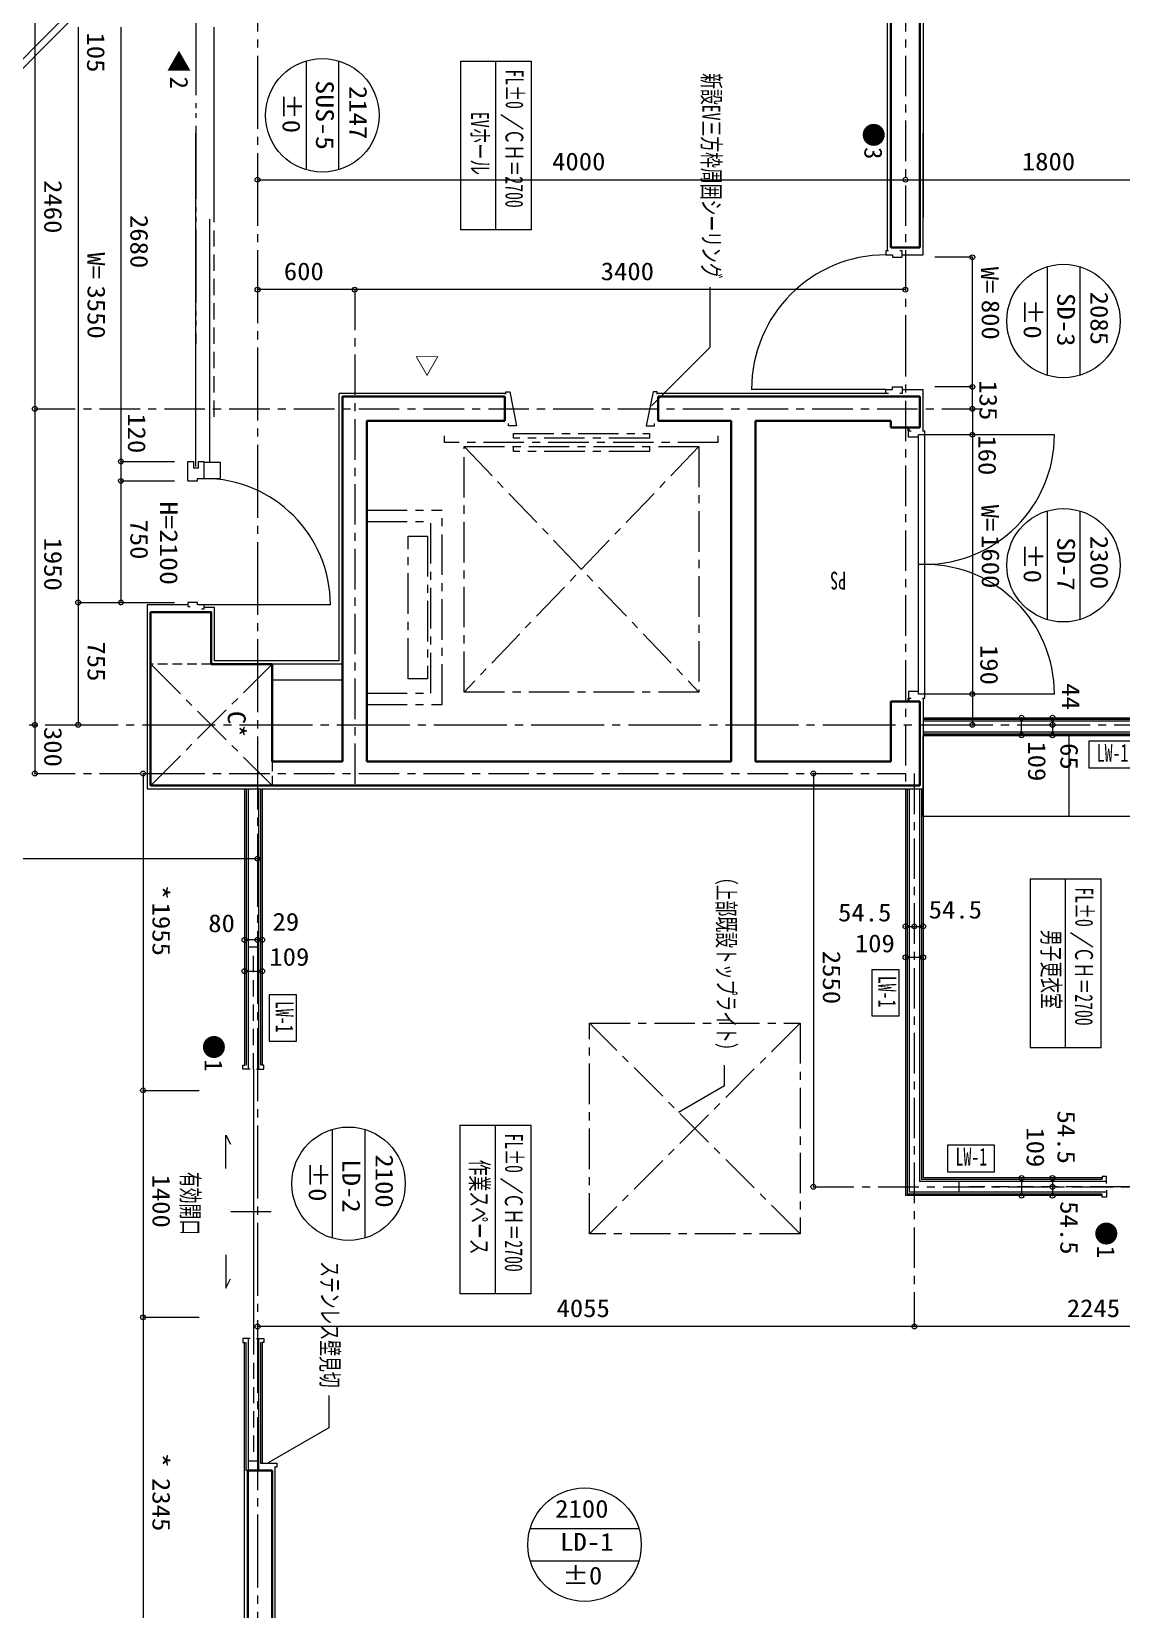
# Model space of a CAD drawing. Units: millimetres at full size, sheet at 1:50. Extents: x -48066 to 77311, y -302220 to 10476.
# Drawn here: x 51353 to 58081, y -44134 to -34399 of the extents above; entities that cross this region are included whole.
import ezdxf
from ezdxf.enums import TextEntityAlignment as Align

# ---------------------------------------------------------------- set-up
doc = ezdxf.new("R2010")
doc.units = ezdxf.units.MM
doc.header["$LTSCALE"] = 50
doc.header["$PDMODE"] = 32
doc.header["$PDSIZE"] = 30
for name, pattern in [('CHAIN1', [8, 5, -1, 1, -1]), ('CHAIN2', [12, 9, -1, 1, -1]), ('DASHED1', [1.8, 1.2, -0.6]), ('DASHED2', [3, 2, -1]), ('DOUBLE_CHAIN2', [12.8, 9, -1, 0.6, -0.6, 0.6, -1])]:
    doc.linetypes.add(name, pattern=pattern)
for name, color, linetype, lineweight in [('0-0_通り芯', 4, 'Continuous', 18), ('0-1_壁芯', 4, 'Continuous', 18), ('0-4_z246', 3, 'Continuous', 18), ('0-6_LGS', 4, 'Continuous', 18), ('0-7_仕上げ線', 3, 'Continuous', 18), ('0-8_平詳寸法', 4, 'Continuous', 18), ('0-B_内部建具', 4, 'Continuous', 18), ('0-C_文字', 4, 'Continuous', 18), ('1-1_床雑', 4, 'Continuous', 18), ('2-C_文字', 4, 'CHAIN1', 18), ('2-E_ハッチ', 4, 'CHAIN1', 18), ('3-0_平詳文字', 4, 'Continuous', 18), ('3-1_室名符号', 4, 'Continuous', 18), ('3-4_Dｼｰﾄ', 4, 'Continuous', 18), ('4-4_柱・壁', 2, 'Continuous', 35), ('4-5_柱壁寸法', 7, 'CHAIN1', 9), ('C-F_補助線', 4, 'Continuous', 18)]:
    doc.layers.add(name, color=color, linetype=linetype, lineweight=lineweight)
doc.layers.add('6-8', color=7, linetype='Continuous')
doc.styles.add('ＭＳ ゴシック', font='')
doc.styles.get('ＭＳ ゴシック').set_extended_font_data('MS Gothic')

msp = doc.modelspace()

# ---------------------------------------------------------------- linework, layer by layer
at = {"layer": '0-0_通り芯', "color": 6, "linetype": 'CHAIN2'}
for p, q in [((52747.4, -26148.41), (52747.4, -53050.25)), ((38836.91, -38676.59), (67445.14, -38676.59))]:
    msp.add_line(p, q, dxfattribs=at)
at = {"layer": '0-1_壁芯', "linetype": 'CHAIN1'}
for p, q in [((56747.4, -26148.41), (56747.4, -36326.59)), ((53347.4, -35991.21), (53347.39, -39071.59)), ((56747.4, -36276.59), (56747.39, -39071.59)), ((51372.66, -36726.59), (57252.4, -36726.59)), ((51372.66, -38976.59), (56747.39, -38976.59)), ((56802.4, -38976.59), (56802.41, -42388.27)), ((56179.45, -41526.59), (66989.1, -41526.59))]:
    msp.add_line(p, q, dxfattribs=at)
at = {"layer": '0-1_壁芯'}
for p, q in [((51372.66, -34266.59), (51372.66, -36726.59)), ((52747.4, -35313.43), (56747.4, -35313.43)), ((56747.4, -35313.43), (58547.4, -35313.43)), ((53347.4, -35991.21), (52747.4, -35991.21)), ((56747.4, -35991.21), (53347.4, -35991.21)), ((51372.66, -36726.59), (51372.66, -38676.59)), ((51372.66, -38676.59), (51372.66, -38976.6)), ((56179.45, -38976.59), (56179.45, -41526.59)), ((56802.4, -42388.27), (52747.4, -42388.27)), ((59047.41, -42388.27), (56802.4, -42388.27))]:
    msp.add_line(p, q, dxfattribs=at)
for p in [(52747.4, -35313.43), (56747.4, -35313.43), (52747.4, -35991.21), (53347.4, -35991.21), (56747.4, -35991.21), (51372.66, -36726.59), (51372.66, -38676.59), (51372.66, -38976.6), (56179.45, -38976.59), (56179.45, -41526.59), (52747.4, -42388.27), (56802.4, -42388.27)]:
    msp.add_point(p, dxfattribs=at)
at = {"layer": '0-4_z246'}
for p, q in [((51539.81, -34327.6), (49540.82, -36326.59)), ((51596.38, -34327.6), (49597.39, -36326.59))]:
    msp.add_line(p, q, dxfattribs=at)
at = {"layer": '0-6_LGS'}
for p, q in [((53272.39, -38301.59), (52837.4, -38301.59)), ((53272.39, -38401.59), (52837.4, -38401.59)), ((58467.4, -38654.59), (56857.39, -38654.59)), ((56857.39, -38719.59), (58467.4, -38719.59)), ((52689.4, -39071.59), (52689.4, -40801.59)), ((52754.4, -39071.59), (52754.4, -40801.59)), ((56769.89, -39071.59), (56769.89, -41559.09)), ((56834.89, -39071.59), (56834.89, -41494.09)), ((52689.4, -40046.59), (52754.4, -40046.59)), ((57987.9, -41559.09), (56769.89, -41559.09)), ((57987.9, -41494.09), (56834.89, -41494.09)), ((57077.4, -41494.09), (57077.4, -41559.09)), ((52689.4, -42461.59), (52689.4, -43276.59)), ((52754.4, -42461.59), (52754.4, -43276.59)), ((52689.4, -43216.59), (52754.4, -43216.59)), ((52689.4, -43276.59), (52676.9, -43276.59))]:
    msp.add_line(p, q, dxfattribs=at)
at = {"layer": '0-7_仕上げ線'}
for p, q in [((56857.4, -28486.59), (56857.39, -35547.22)), ((56637.39, -35751.6), (56637.39, -29421.59)), ((56857.39, -35776.6), (56857.4, -35026.59)), ((56727.39, -35776.6), (56857.39, -35776.6)), ((54280.4, -36631.59), (53252.39, -36631.59)), ((53252.39, -38281.59), (53252.39, -36631.59)), ((56627.39, -36631.59), (55214.4, -36631.59)), ((56727.39, -36606.6), (56856.89, -36606.6)), ((56856.89, -36861.59), (56856.89, -36606.6)), ((52067.4, -37936.59), (52067.4, -39071.59)), ((52317.4, -37936.59), (52067.4, -37936.59)), ((52482.4, -38281.59), (52482.4, -37951.59)), ((53252.39, -38281.59), (52482.4, -38281.59)), ((56856.89, -38511.59), (56856.89, -41472.09)), ((56857.39, -38632.59), (58467.4, -38632.59)), ((56857.39, -38641.59), (58467.4, -38641.59)), ((63977.89, -38741.59), (56856.89, -38741.59)), ((56857.39, -38732.09), (58467.4, -38732.09)), ((52067.4, -39071.59), (56856.89, -39071.59)), ((52667.4, -39071.59), (52667.4, -40776.59)), ((52676.9, -39071.59), (52676.9, -40776.59)), ((52766.9, -39071.59), (52766.9, -40776.59)), ((52776.4, -39071.59), (52776.4, -40776.59)), ((56747.89, -39071.59), (56747.89, -41581.09)), ((56757.39, -39071.59), (56757.39, -41571.59)), ((56847.39, -39071.59), (56847.39, -41481.59)), ((57962.9, -41481.59), (56847.39, -41481.59)), ((57962.9, -41472.09), (56856.89, -41472.09)), ((57962.9, -41581.09), (56747.89, -41581.09)), ((57962.9, -41571.59), (56757.39, -41571.59)), ((52667.4, -44281.59), (52667.4, -42486.59)), ((52676.9, -43276.59), (52676.9, -42486.59)), ((52766.9, -42486.59), (52766.9, -43231.59)), ((52776.4, -42486.59), (52776.4, -43231.59)), ((52857.4, -45136.59), (52857.4, -43256.59))]:
    msp.add_line(p, q, dxfattribs=at)
at = {"layer": '0-8_平詳寸法'}
for p, q in [((57464.61, -38741.59), (57464.61, -38632.59)), ((57655.2, -38632.59), (57655.2, -38676.59)), ((57655.2, -38676.59), (57655.2, -38741.59)), ((52747.4, -39502.44), (48747.39, -39502.44)), ((52747.4, -40002.85), (52667.4, -40002.85)), ((52776.4, -40002.85), (52747.4, -40002.85)), ((56747.9, -39919.97), (56802.4, -39919.97)), ((56802.4, -39919.97), (56856.9, -39919.97)), ((52667.4, -40195.65), (52776.4, -40195.65)), ((56747.9, -40110.56), (56856.9, -40110.56)), ((57464.61, -41472.09), (57464.61, -41581.09)), ((57655.2, -41472.09), (57655.2, -41526.59)), ((57655.2, -41526.59), (57655.2, -41581.09))]:
    msp.add_line(p, q, dxfattribs=at)
for p in [(57464.61, -38632.59), (57655.2, -38632.59), (57464.61, -38741.59), (57655.2, -38676.59), (57655.2, -38741.59), (52747.4, -39502.44), (56747.9, -39919.97), (56802.4, -39919.97), (56856.9, -39919.97), (52667.4, -40002.85), (52747.4, -40002.85), (52776.4, -40002.85), (56747.9, -40110.56), (56856.9, -40110.56), (52667.4, -40195.65), (52776.4, -40195.65), (57464.61, -41472.09), (57655.2, -41472.09), (57464.61, -41581.09), (57655.2, -41526.59), (57655.2, -41581.09)]:
    msp.add_point(p, dxfattribs=at)
at = {"layer": '0-B_内部建具', "linetype": 'DOUBLE_CHAIN2'}
msp.add_line((52367.4, -34341.59), (52367.4, -36326.59), dxfattribs=at)
at = {"layer": '0-B_内部建具'}
for p, q in [((52480.73, -35556.59), (52480.73, -34371.59)), ((52367.4, -37081.59), (52367.4, -35026.59)), ((52454.06, -37056.59), (52454.06, -35556.59)), ((56627.39, -36606.59), (55797.39, -36606.59)), ((56827.39, -38486.59), (56827.39, -36886.59)), ((57667.39, -36886.59), (56827.39, -36886.59)), ((56851.89, -36861.59), (56866.89, -36861.59)), ((56866.89, -38511.59), (56866.89, -36861.59)), ((52417.4, -37156.59), (52417.4, -37051.59)), ((52352.4, -37091.59), (52382.4, -37091.59)), ((56866.89, -37686.59), (56827.39, -37686.59)), ((52482.4, -37951.59), (52417.4, -37951.59)), ((57667.39, -38486.59), (56827.39, -38486.59)), ((56851.89, -38511.59), (56866.89, -38511.59)), ((52701.9, -40801.59), (52657.4, -40801.59)), ((52721.9, -40801.59), (52721.9, -42461.59)), ((52741.9, -40801.59), (52786.4, -40801.59)), ((58967.9, -41526.59), (57987.9, -41526.59)), ((52582.93, -41679.6), (52831.18, -41679.6)), ((52701.9, -42461.59), (52657.4, -42461.59)), ((52741.9, -42461.59), (52786.4, -42461.59)), ((52766.4, -43231.59), (52867.4, -43231.59))]:
    msp.add_line(p, q, dxfattribs=at)
at = {"layer": '0-B_内部建具', "linetype": 'DASHED2'}
for p, q in [((52480.73, -36775.59), (52480.73, -35556.59)), ((52721.9, -40801.59), (52721.9, -40066.59)), ((57987.9, -41526.59), (57097.4, -41526.59)), ((52721.9, -42461.59), (52721.9, -43196.59))]:
    msp.add_line(p, q, dxfattribs=at)
at = {"layer": '0-B_内部建具'}
for points in [[(56642.39, -35751.6), (56627.39, -35751.6), (56627.39, -35776.6), (56667.39, -35776.6), (56667.39, -35791.6), (56727.39, -35791.6), (56727.39, -35751.6), (56712.39, -35751.6)], [(56642.39, -36631.6), (56627.39, -36631.6), (56627.39, -36606.6), (56667.39, -36606.6), (56667.39, -36591.6), (56727.39, -36591.6), (56727.39, -36631.6), (56712.39, -36631.6)], [(54280.4, -36636.59), (54280.4, -36621.59), (54305.4, -36621.59), (54347.4, -36831.59), (54297.4, -36831.59), (54297.4, -36816.59)], [(55214.4, -36636.59), (55214.4, -36621.59), (55189.4, -36621.59), (55147.4, -36831.59), (55197.4, -36831.59), (55197.4, -36816.59)], [(56827.39, -36901.59), (56767.39, -36901.59), (56767.39, -36861.59), (56782.39, -36861.59)], [(52317.4, -37171.59), (52317.4, -37051.59), (52352.4, -37051.59), (52352.4, -37091.59)], [(52382.4, -37091.59), (52382.4, -37051.59), (52417.4, -37051.59)], [(52417.4, -37056.59), (52517.4, -37056.59), (52517.4, -37156.59)], [(52317.4, -37171.59), (52377.4, -37171.59), (52377.4, -37156.59), (52517.4, -37156.59)], [(53197.4, -37936.59), (52377.4, -37936.59), (52377.4, -37921.59), (52317.4, -37921.59), (52317.4, -37946.59), (52332.4, -37946.59)], [(52402.4, -37961.59), (52417.4, -37961.59), (52417.4, -37936.59)], [(56827.39, -38471.59), (56767.39, -38471.59), (56767.39, -38511.59), (56782.39, -38511.59)], [(52657.4, -40801.59), (52657.4, -40776.59), (52672.4, -40776.59)], [(52786.4, -40801.59), (52786.4, -40776.59), (52771.4, -40776.59)], [(52552.77, -41412.53), (52552.77, -41208.36), (52580.61, -41264.04)], [(57987.9, -41506.59), (57987.9, -41462.09), (57962.9, -41462.09), (57962.9, -41476.59)], [(57987.9, -41546.59), (57987.9, -41591.09), (57962.9, -41591.09), (57962.9, -41576.09)], [(52552.77, -41946.66), (52552.77, -42150.84), (52580.61, -42095.15)], [(52657.4, -42461.59), (52657.4, -42486.59), (52672.4, -42486.59)], [(52786.4, -42461.59), (52786.4, -42486.59), (52771.4, -42486.59)], [(52867.4, -43231.59), (52867.4, -43256.59), (52852.4, -43256.59)]]:
    msp.add_lwpolyline(points, dxfattribs=at)
for centre, radius, start, end in [((56627.39, -36606.6), 830, 89.99996, 179.99996), ((56867.39, -36886.59), 800, 270, 0), ((52417.4, -37936.59), 780, 360, 90), ((56867.39, -38486.59), 800, 360, 90)]:
    msp.add_arc(centre, radius, start, end, dxfattribs=at)
at = {"layer": '0-C_文字'}
for p, q in [((51640.5, -34371.59), (51640.5, -37921.59)), ((51904.5, -34371.59), (51904.5, -37051.59)), ((57160.68, -35791.6), (56929.65, -35791.6)), ((57160.68, -36591.6), (57160.68, -35791.6)), ((57160.68, -36591.6), (56929.65, -36591.6)), ((57160.68, -36726.59), (57160.68, -36591.6)), ((57160.68, -36726.59), (57160.68, -36886.59)), ((57160.68, -36886.59), (57160.68, -38486.59)), ((51904.5, -37051.59), (52236.14, -37051.59)), ((51904.5, -37051.59), (51904.5, -37171.59)), ((51904.5, -37171.59), (51904.5, -37921.59)), ((51904.5, -37171.59), (52236.14, -37171.59)), ((51640.5, -37921.59), (51640.5, -38676.59)), ((51640.5, -37921.59), (52236.14, -37921.59)), ((57160.68, -38486.59), (57160.68, -38676.59)), ((52041.07, -38976.59), (52387.56, -38976.59)), ((52041.07, -38976.59), (52041.07, -40931.6)), ((52041.07, -40931.6), (52387.56, -40931.6)), ((52041.07, -40931.6), (52041.07, -42331.6)), ((52041.07, -42331.6), (52387.56, -42331.6)), ((52041.07, -42331.6), (52041.07, -44676.59))]:
    msp.add_line(p, q, dxfattribs=at)
for p in [(57160.68, -35791.6), (57160.68, -36591.6), (57160.68, -36726.59), (57160.68, -36886.59), (51904.5, -37051.59), (51904.5, -37171.59), (51640.5, -37921.59), (51904.5, -37921.59), (57160.68, -38486.59), (51640.5, -38676.59), (57160.68, -38676.59), (52041.07, -38976.59), (52041.07, -40931.6), (52041.07, -42331.6)]:
    msp.add_point(p, dxfattribs=at)
at = {"layer": '1-1_床雑'}
for p, q in [((56857.39, -39241.59), (56857.39, -38741.59)), ((57757.39, -39241.59), (57757.39, -38741.59))]:
    msp.add_line(p, q, dxfattribs=at)
msp.add_lwpolyline([(56857.39, -38741.59), (58657.39, -38741.59), (58657.39, -39241.59), (56857.39, -39241.59)], dxfattribs=at)
at = {"layer": '2-C_文字'}
for p, q in [((53902.39, -36933.81), (53902.39, -36892.31)), ((55592.4, -36933.81), (55592.4, -36892.31)), ((55592.4, -36933.81), (53902.39, -36933.81)), ((55472.39, -36959.09), (54022.4, -38474.09)), ((54022.4, -36959.09), (55472.39, -38474.09)), ((53422.4, -37351.59), (53887.39, -37351.59)), ((53887.39, -38551.59), (53887.39, -37351.59)), ((53422.4, -37421.59), (53817.39, -37421.59)), ((53422.4, -38551.59), (53887.39, -38551.59))]:
    msp.add_line(p, q, dxfattribs=at)
for points in [[(55167.1, -36878.52), (55167.1, -36908.52), (54327.09, -36908.52), (54327.09, -36878.52)], [(55472.39, -36959.09), (55472.39, -38474.09), (54022.4, -38474.09), (54022.4, -36959.09)], [(53797.39, -37511.59), (53797.39, -38391.59), (53677.4, -38391.59), (53677.4, -37511.59)]]:
    msp.add_lwpolyline(points, close=True, dxfattribs=at)
for points in [[(55167.39, -36959.09), (55167.39, -36989.09), (54327.4, -36989.09), (54327.4, -36959.09)], [(53422.4, -38481.59), (53817.39, -38481.59), (53817.39, -37421.59)]]:
    msp.add_lwpolyline(points, dxfattribs=at)
at = {"layer": '2-E_ハッチ'}
for p, q in [((56097.4, -41816.59), (54797.4, -40516.59)), ((56097.4, -40516.59), (54797.4, -41816.59))]:
    msp.add_line(p, q, dxfattribs=at)
msp.add_lwpolyline([(56097.4, -40516.59), (56097.4, -41816.59), (54797.4, -41816.59), (54797.4, -40516.59)], close=True, dxfattribs=at)
at = {"layer": '3-0_平詳文字'}
for q in [(55631.15, -40775.74), (55346.5, -41067.19)]:
    msp.add_line((55631.15, -40902.84), q, dxfattribs=at)
for points in [[(55540.75, -35975.55), (55540.75, -36348.2), (55179.93, -36709.01)], [(53187.05, -42814.46), (53187.05, -43014.22), (52813.8, -43229.72)]]:
    msp.add_lwpolyline(points, dxfattribs=at)
at = {"layer": '3-1_室名符号'}
for p, q in [((53999.92, -34581.04), (53999.92, -35622.18)), ((53999.92, -34581.04), (54439.66, -34581.04)), ((54219.66, -35622.18), (54219.66, -34581.04)), ((54439.66, -35622.18), (54439.66, -34581.04)), ((54386.6, -35001.62), (54250.15, -34912.81)), ((54439.66, -35622.18), (53999.92, -35622.18)), ((57516.69, -39627.16), (57516.69, -40668.3)), ((57516.69, -39627.16), (57956.44, -39627.16)), ((57736.43, -40668.3), (57736.43, -39627.16)), ((57956.44, -40668.3), (57956.44, -39627.16)), ((57903.38, -40047.74), (57766.93, -39958.93)), ((57956.44, -40668.3), (57516.69, -40668.3)), ((53996.44, -41145.4), (53996.44, -42186.54)), ((53996.44, -41145.4), (54436.18, -41145.4)), ((54216.18, -42186.54), (54216.18, -41145.4)), ((54436.18, -42186.54), (54436.18, -41145.4)), ((54383.12, -41565.98), (54246.67, -41477.17)), ((54436.18, -42186.54), (53996.44, -42186.54))]:
    msp.add_line(p, q, dxfattribs=at)
at = {"layer": '3-4_Dｼｰﾄ'}
for p, q in [((57881.37, -38944.26), (57881.37, -38775.61)), ((58166.86, -38944.26), (57881.37, -38944.26)), ((56540.15, -40186.83), (56540.15, -40472.32)), ((52819.71, -40342.07), (52819.71, -40627.57)), ((56540.15, -40472.32), (56708.8, -40472.32)), ((52819.71, -40627.57), (52988.36, -40627.57)), ((57009.81, -41435.85), (57009.81, -41267.19)), ((57295.31, -41435.85), (57009.81, -41435.85))]:
    msp.add_line(p, q, dxfattribs=at)
for points in [[(57881.37, -38775.61), (58166.86, -38775.61), (58166.86, -38944.26)], [(56708.8, -40472.32), (56708.8, -40186.83), (56540.15, -40186.83)], [(52988.36, -40627.57), (52988.36, -40342.07), (52819.71, -40342.07)], [(57009.81, -41267.19), (57295.31, -41267.19), (57295.31, -41435.85)]]:
    msp.add_lwpolyline(points, dxfattribs=at)
at = {"layer": '4-4_柱・壁'}
for p, q in [((56837.4, -28506.59), (56837.39, -35547.22)), ((56657.39, -29401.59), (56657.39, -35731.6)), ((56837.39, -35731.6), (56837.4, -35026.59)), ((56837.39, -35731.6), (56657.39, -35731.6)), ((53272.39, -38901.59), (53272.39, -36651.59)), ((54273.79, -36651.59), (53272.39, -36651.59)), ((54273.79, -36651.59), (54273.79, -36801.59)), ((56837.39, -36651.59), (55220.4, -36651.59)), ((55220.4, -36651.59), (55220.4, -36801.59)), ((56837.39, -36841.6), (56837.39, -36651.59)), ((53422.4, -38901.59), (53422.4, -36801.59)), ((54273.79, -36801.59), (53422.4, -36801.59)), ((55672.39, -36801.59), (55220.4, -36801.59)), ((55672.39, -38901.59), (55672.39, -36801.59)), ((56657.39, -36801.59), (55822.4, -36801.59)), ((56657.39, -36801.59), (56657.39, -36841.6)), ((56837.39, -36841.6), (56657.39, -36841.6)), ((56767.39, -36861.59), (56767.39, -36841.6)), ((52087.4, -37981.59), (52087.4, -39051.59)), ((52837.4, -38301.59), (52462.4, -38301.59)), ((52837.4, -38301.59), (52837.4, -38901.59)), ((56657.39, -38901.59), (56657.39, -38531.59)), ((56837.39, -38531.59), (56657.39, -38531.59)), ((56767.39, -38511.59), (56767.39, -38531.59)), ((56837.39, -39051.59), (56837.39, -38531.59)), ((53272.39, -38901.59), (52837.4, -38901.59)), ((55672.39, -38901.59), (53422.4, -38901.59)), ((56837.39, -39051.59), (52087.4, -39051.59)), ((52687.4, -43276.59), (52687.4, -44301.59)), ((52687.4, -43276.59), (52837.4, -43276.59)), ((52837.4, -43276.59), (52837.4, -45116.59))]:
    msp.add_line(p, q, dxfattribs=at)
at = {"layer": '4-4_柱・壁', "color": 3, "linetype": 'DASHED1', "lineweight": 18}
for p, q in [((52462.4, -38301.59), (52087.4, -38301.59)), ((52837.4, -38901.59), (52837.4, -39051.59))]:
    msp.add_line(p, q, dxfattribs=at)
at = {"layer": '4-4_柱・壁'}
for points in [[(56657.39, -38901.59), (55822.4, -38901.59), (55822.4, -36801.59)], [(52462.4, -38301.59), (52462.4, -37981.59), (52087.4, -37981.59)]]:
    msp.add_lwpolyline(points, dxfattribs=at)
at = {"layer": '4-5_柱壁寸法'}
for p, q in [((52837.4, -39051.59), (52087.39, -38301.59)), ((52837.4, -38301.59), (52087.39, -39051.59))]:
    msp.add_line(p, q, dxfattribs=at)
at = {"layer": 'C-F_補助線'}
for p, q in [((53047.75, -34580.63), (53047.75, -35251.46)), ((53247.75, -34580.63), (53247.75, -35251.46)), ((57623.27, -35849.64), (57623.27, -36520.47)), ((57823.27, -35849.64), (57823.27, -36520.47)), ((57623.27, -37356.41), (57623.27, -38027.24)), ((57823.27, -37356.41), (57823.27, -38027.24)), ((53209.46, -41172.13), (53209.46, -41842.96)), ((53409.47, -41172.13), (53409.47, -41842.96)), ((54431.08, -43634.37), (55101.9, -43634.37)), ((54431.08, -43834.38), (55101.9, -43834.38))]:
    msp.add_line(p, q, dxfattribs=at)
for centre in [(53147.75, -34916.03), (57723.27, -36185.05), (57723.27, -37691.81), (53309.46, -41507.54), (54766.48, -43734.38)]:
    msp.add_circle(centre, 350, dxfattribs=at)

# ---------------------------------------------------------------- texts
at = {"layer": '0-1_壁芯', "style": 'ＭＳ ゴシック', "width": 1.1}
for s, p in [('4000', (54566.15, -35288.43)), ('1800', (57466.15, -35288.43)), ('600', (52909.9, -35966.21)), ('3400', (54866.15, -35966.21)), ('4055', (54593.65, -42363.27)), ('2245', (57743.66, -42363.27))]:
    msp.add_text(s, height=110, dxfattribs=at).set_placement(p, align=Align.BOTTOM_LEFT)
for s, p in [('2460', (51397.66, -35315.34)), ('1950', (51397.66, -37520.34)), ('300', (51397.66, -38689.1)), ('2550', (56204.45, -40070.34))]:
    msp.add_text(s, height=110, rotation=270, dxfattribs=at).set_placement(p, align=Align.BOTTOM_LEFT)
at = {"layer": '0-8_平詳寸法', "style": 'ＭＳ ゴシック', "width": 1.1}
for s, p in [('44', (57681.75, -38419.15)), ('109', (57471.78, -38778.06)), ('65', (57671.12, -38788.59)), ('54.5', (57653.39, -41055.91)), ('109', (57462.75, -41159.3)), ('54.5', (57670.87, -41615.11))]:
    msp.add_text(s, height=110, rotation=270, dxfattribs=at).set_placement(p, align=Align.BOTTOM_LEFT)
for s, p in [('54.5', (56331.72, -39921.79)), ('54.5', (56890.92, -39904.31)), ('80', (52443.42, -39988.19)), ('29', (52840.3, -39979.17)), ('109', (56435.11, -40112.43)), ('109', (52820.6, -40195.65))]:
    msp.add_text(s, height=110, dxfattribs=at).set_placement(p, align=Align.BOTTOM_LEFT)
at = {"layer": '0-C_文字', "style": 'ＭＳ ゴシック'}
for s, width, p in [('105', 1.1, (51662.19, -34404.53)), ('2680', 1.1, (51929.5, -35530.34)), ('W=', 1.1, (51663.97, -35761.27)), ('W=', 1.1, (57181.06, -35850.01)), ('3550', 1.1, (51665.5, -35965.34)), ('800', 1.1, (57185.68, -36054.1)), ('135', 1.1, (57171.64, -36550.73)), ('120', 1.1, (51914.68, -36754.16)), ('160', 1.1, (57165.23, -36890.12)), ('W=', 1.1, (57182.82, -37317.99)), ('750', 1.1, (51929.5, -37409.09)), ('1600', 1.1, (57185.68, -37505.34)), ('755', 1.1, (51665.5, -38161.59)), ('190', 1.1, (57176.95, -38183.23)), ('*', 1.35, (52057.19, -39659.76)), ('1955', 1.1, (52066.07, -39772.85)), ('1400', 1.1, (52066.07, -41450.35)), ('有効開口', 0.65, (52245.02, -41434.18)), ('*', 1.35, (52057.19, -43163.28)), ('2345', 1.1, (52066.07, -43322.85))]:
    msp.add_text(s, height=110, rotation=270, dxfattribs=dict(at, width=width)).set_placement(p, align=Align.BOTTOM_LEFT)
at = {"layer": '3-0_平詳文字', "style": 'ＭＳ ゴシック', "width": 0.65}
for s, rotation, p in [('新設EV三方枠周囲シーリング', 270, (55461.32, -34655.69)), ('PS', 180, (56381.13, -37698.69)), ('（上部既設トップライト）', 270, (55553.97, -39565.6)), ('ステンレス壁見切', 270, (53107.15, -41985.49))]:
    msp.add_text(s, height=110, rotation=rotation, dxfattribs=at).set_placement(p, align=Align.BOTTOM_LEFT)
at = {"layer": '3-1_室名符号', "style": 'ＭＳ ゴシック', "width": 0.65}
for s, rotation, p in [('FL±0', 270, (54246.9, -34633.05)), ('EVホール', 269.999, (54032.98, -34894.76)), ('ＣＨ＝2700', 270, (54245.15, -34999.19)), ('FL±0', 270, (57763.68, -39679.17)), ('男子更衣室', 269.999, (57559.11, -39941.42)), ('ＣＨ＝2700', 270, (57761.93, -40045.31)), ('FL±0', 270, (54243.42, -41197.41)), ('作業スペース', 269.999, (54029.5, -41359.12)), ('ＣＨ＝2700', 270, (54241.67, -41563.55))]:
    msp.add_text(s, height=110, rotation=rotation, dxfattribs=at).set_placement(p, align=Align.BOTTOM_LEFT)
at = {"layer": '3-4_Dｼｰﾄ', "style": 'ＭＳ ゴシック', "width": 0.65}
for p in [(57928.68, -38937.05), (57057.12, -41428.64)]:
    msp.add_text('LW-1', height=110, dxfattribs=at).set_placement(p, align=Align.BOTTOM_LEFT)
for p in [(56547.35, -40225.01), (52826.92, -40380.26)]:
    msp.add_text('LW-1', height=110, rotation=270, dxfattribs=at).set_placement(p, align=Align.BOTTOM_LEFT)
at = {"layer": '4-5_柱壁寸法', "color": 4, "style": 'ＭＳ ゴシック', "width": 1.1}
msp.add_text('C*', height=110, rotation=270, dxfattribs=at).set_placement((52531.24, -38590.38), align=Align.BOTTOM_LEFT)
at = {"layer": '6-8', "style": 'ＭＳ ゴシック'}
for s, rotation, p in [('▲', 240, (52234.62, -34495.86)), ('2', 270, (52174.94, -34677.26)), ('●3', 270, (56460.81, -34960.74)), ('△', 300, (53690.33, -36415.53)), ('●1', 270, (52387.52, -40588.25)), ('●1', 270, (57896.73, -41739.14))]:
    msp.add_text(s, height=110.9, rotation=rotation, dxfattribs=at).set_placement(p, align=Align.BOTTOM_LEFT)
at = {"layer": 'C-F_補助線', "style": 'ＭＳ ゴシック'}
for s, width, p in [('SUS-5', 1.15, (53075.73, -34699.59)), ('2147', 1.1, (53281.28, -34734.7)), ('±0', 1.1, (52869.13, -34778.57)), ('2085', 1.1, (57856.8, -36003.72)), ('±0', 1.1, (57444.65, -36047.58)), ('SD-3', 1.1, (57651.25, -36012.35)), ('H=2100', 1.15, (52112.51, -37297.21)), ('SD-7', 1.1, (57651.25, -37519.12)), ('2300', 1.1, (57856.8, -37510.48)), ('±0', 1.1, (57444.65, -37554.35)), ('2100', 1.1, (53443, -41326.21)), ('±0', 1.1, (53030.84, -41370.07)), ('LD-2', 1.1, (53238.69, -41356.73))]:
    msp.add_text(s, height=110, rotation=270, dxfattribs=dict(at, width=width)).set_placement(p, align=Align.BOTTOM_LEFT)
at = {"layer": 'C-F_補助線', "style": 'ＭＳ ゴシック', "width": 1.1}
for s, p in [('2100', (54585.15, -43600.84)), ('LD-1', (54615.68, -43805.15)), ('±0', (54629.01, -44012.99))]:
    msp.add_text(s, height=110, dxfattribs=at).set_placement(p, align=Align.BOTTOM_LEFT)

doc.saveas('drawing.dxf')
